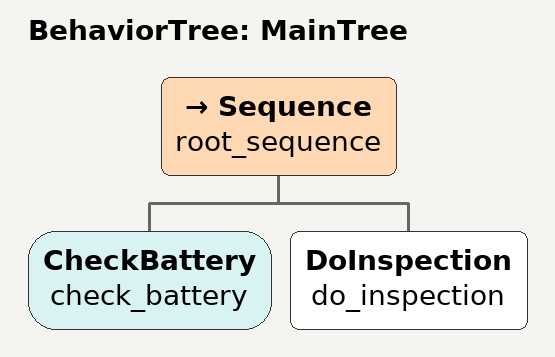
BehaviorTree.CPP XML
<root BTCPP_format="4">
  <BehaviorTree ID="MainTree">
    <Sequence name="root_sequence">
      <CheckBattery	name="check_battery"/>
      <DoInspection	name="do_inspection"/>
    </Sequence>
  </BehaviorTree>
</root>
